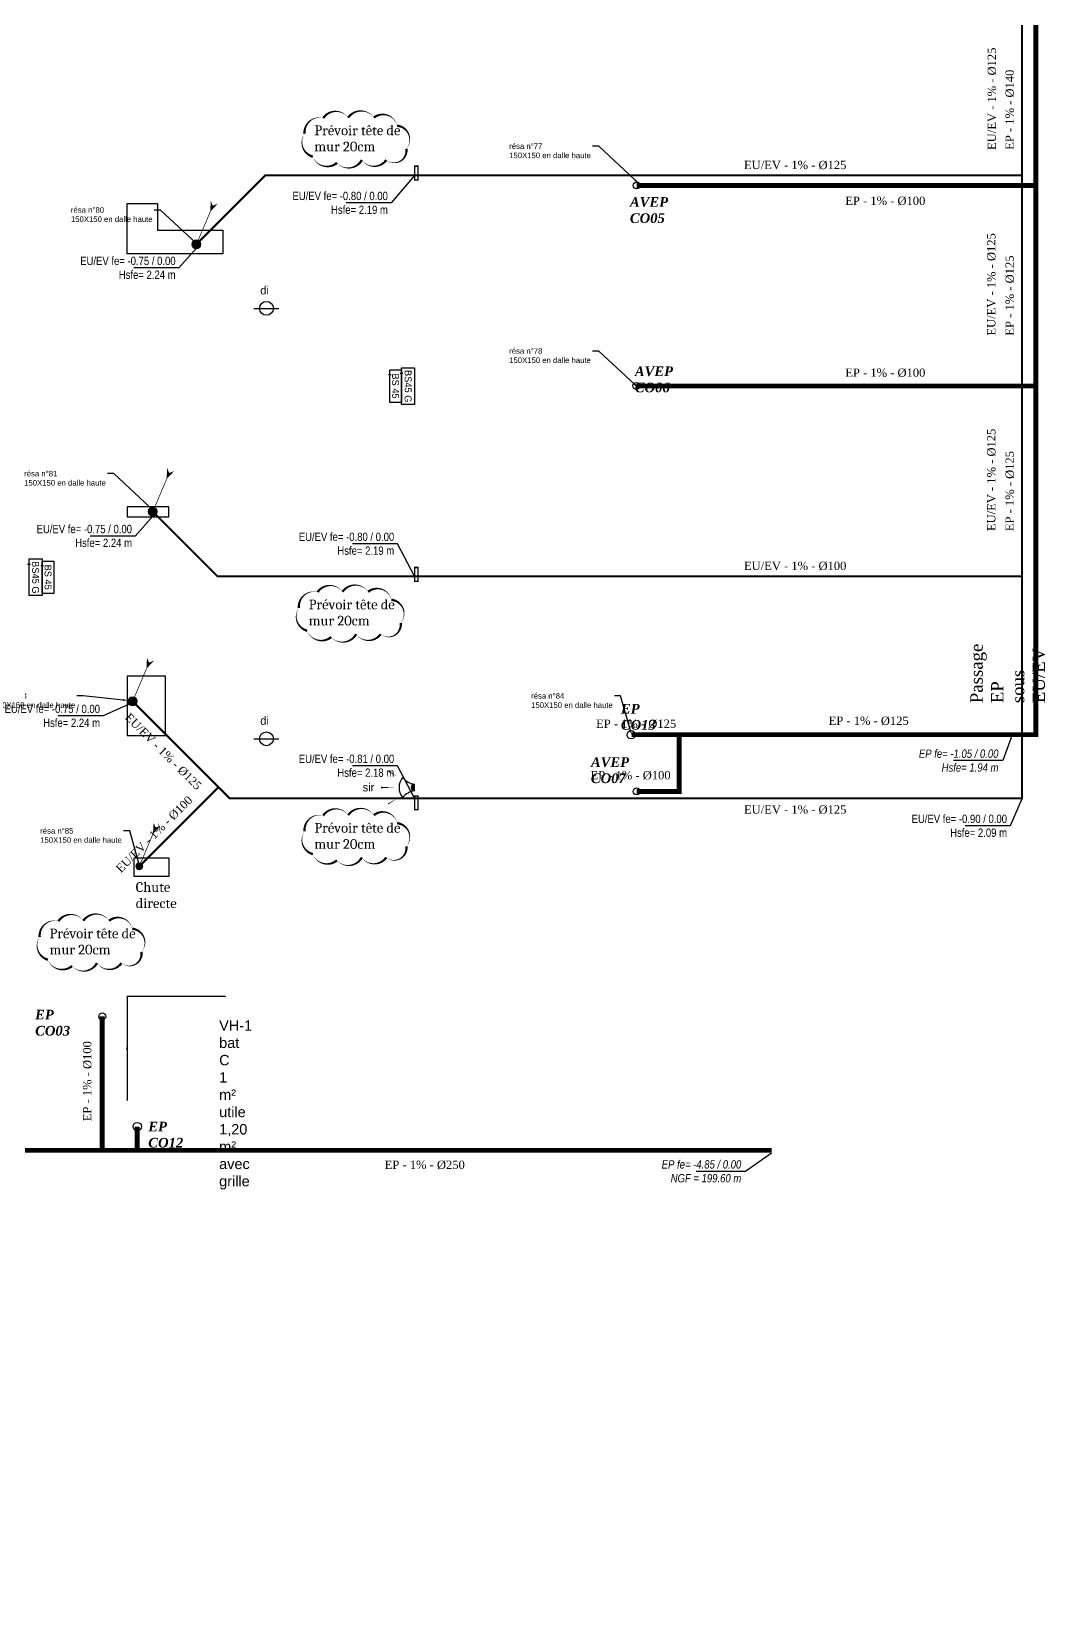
# Model space of a CAD drawing. Extents: x -2795338 to 3769695, y -3516596 to 3048438.
# Drawn here: x 468046 to 482858, y -374948 to -352053 of the extents above; entities that cross this region are included whole.
import ezdxf
from ezdxf import colors
from ezdxf.entities.mleader import LeaderData, LeaderLine
from ezdxf.math import Vec2, Vec3

# ---------------------------------------------------------------- set-up
doc = ezdxf.new("R2010")
doc.units = 0
doc.linetypes.add('prlm_ep', pattern=[2.5, 1.25, -0.25, 0.25, -0.25, 0.25, -0.25])
doc.linetypes.add('prlm_eu', pattern=[2, 1.25, -0.25, 0.25, -0.25])
doc.layers.add('_GAZELEC-RESERVATION', color=1, linetype='Continuous', lineweight=18)
for name, color, linetype in [('GAZ-EU FLECHE', 42, 'Continuous'), ('prlm-EAU-EP', 141, 'Continuous'), ('prlm-EAU-EPEXT', 145, 'Continuous'), ('prlm-EAU-EUEV', 25, 'Continuous'), ('prlm-ELEC-SSI', 230, 'Continuous'), ('prlm-GT', 242, 'Continuous'), ('prlm-MOD', 64, 'Continuous'), ('prlm-VMC', 93, 'Continuous')]:
    doc.layers.add(name, color=color, linetype=linetype)
doc.layers.add('prlm-ZEROPLOT', color=254, linetype='Continuous', plot=False)
doc.styles.add('Helvetica', font='arial.ttf')
doc.styles.add('prlm-eau-ep', font='timesbi.ttf', dxfattribs={"height": 18})
doc.styles.add('prlm-eau-euev', font='pala.ttf', dxfattribs={"height": 18})
doc.styles.add('prlm-elec-cfo', font='comic.ttf', dxfattribs={"height": 12})
doc.styles.add('prlm-elec-ssi', font='comic.ttf', dxfattribs={"height": 12})
doc.styles.add('prlm-mod', font='cambriaz.ttf', dxfattribs={"height": 18})
doc.styles.get("Standard").update_dxf_attribs({"font": 'arial.ttf'})
doc.dimstyles.new('IS', dxfattribs={"dimtxt": 10.08724, "dimasz": 5.007446, "dimexe": 2, "dimexo": 10, "dimgap": 3, "dimtad": 1, "dimdec": 1, "dimtxsty": 'Helvetica', "dimblk": 'DOT', "dimblk1": 'DOT', "dimblk2": 'DOT', "dimcen": 0, "dimdle": 10, "dimazin": 0, "dimtfac": 0.8, "dimtdec": 1, "dimtix": 1, "dimtmove": 0, "dimatfit": 0, "dimldrblk": 'VW_FILLEDARROW-1', "dimfxl": 10, "dimfxlon": 1, "dimfrac": 2, "dimtolj": 1, "dimarcsym": 0})
doc.dimstyles.new('ISO-25', dxfattribs={"dimtxt": 2.5, "dimasz": 2.5, "dimexe": 1.25, "dimexo": 0.625, "dimtad": 1, "dimtxsty": 'Standard', "dimcen": 2.5, "dimadec": 0, "dimazin": 0, "dimtfac": 1, "dimtmove": 0, "dimatfit": 3, "dimfxl": 1, "dimarcsym": 0})

# ---------------------------------------------------------------- blocks, each defined once
blk = doc.blocks.new('xi.di')
at = {"layer": 'prlm-ELEC-SSI', "color": 0, "linetype": 'ByBlock', "lineweight": -2, "flags": 128}
blk.add_lwpolyline([(-18, 0), (18, 0)], dxfattribs=at)
at = {"layer": 'prlm-ELEC-SSI', "color": 0, "linetype": 'ByBlock', "lineweight": -2}
blk.add_circle((0, 0), 10, dxfattribs=at)
blk = doc.blocks.new('_DOT')
at = {"linetype": 'ByBlock', "lineweight": -2}
blk.add_line((-0.5, 0), (-1, 0), dxfattribs=at)
at = {"linetype": 'ByBlock'}
blk.add_lwpolyline([(-0.25, 0, 1), (0.25, 0, 1)], format="xyb", close=True, dxfattribs=at)
blk = doc.blocks.new('*D127')
at = {"layer": 'prlm-VMC', "color": 0, "lineweight": -2, "transparency": 16777216}
for p, q in [((469425, -366002), (469425, -366000)), ((470840, -366002), (469430, -366002)), ((470845, -366002), (470845, -366000))]:
    blk.add_line(p, q, dxfattribs=at)
at = {"layer": 'prlm-VMC', "color": 0, "lineweight": -2, "transparency": 16777216, "xscale": 5.007446289062499, "yscale": 5.007446289062499, "zscale": 5.007446289062499, "rotation": 180}
blk.add_blockref('_DOT', (469425, -366002), dxfattribs=at)
at = {"layer": 'prlm-VMC', "color": 0, "lineweight": -2, "transparency": 16777216, "xscale": 5.007446289062499, "yscale": 5.007446289062499, "zscale": 5.007446289062499}
blk.add_blockref('_DOT', (470845, -366002), dxfattribs=at)
at = {"layer": 'prlm-VMC', "color": 0, "transparency": 16777216, "insert": (470135, -365994), "char_height": 10.09, "attachment_point": 5, "style": 'Helvetica'}
blk.add_mtext('\\A1;1420.77', dxfattribs=at)
blk = doc.blocks.new('VW_FILLEDARROW-1')
at = {"linetype": 'Continuous', "flags": 128}
blk.add_lwpolyline([(-2, 0.5), (0, 0), (-2, -0.5)], close=True, dxfattribs=at)
blk = doc.blocks.new('*D128')
at = {"layer": 'prlm-VMC', "color": 0, "lineweight": -2, "transparency": 16777216}
for p, q in [((469435, -366002), (469423, -366002)), ((469425, -366007), (469425, -367493)), ((469435, -367498), (469423, -367498))]:
    blk.add_line(p, q, dxfattribs=at)
at = {"layer": 'prlm-VMC', "color": 0, "lineweight": -2, "transparency": 16777216, "xscale": 5.007446289062499, "yscale": 5.007446289062499, "zscale": 5.007446289062499}
for p, rotation in [((469425, -366002), 90), ((469425, -367498), 270)]:
    blk.add_blockref('_DOT', p, dxfattribs=dict(at, rotation=rotation))
at = {"layer": 'prlm-VMC', "color": 0, "transparency": 16777216, "insert": (469416, -366750), "char_height": 10.09, "attachment_point": 5, "rotation": 90, "style": 'Helvetica'}
blk.add_mtext('\\A1;1496.06', dxfattribs=at)
blk = doc.blocks.new('xi.eu')
at = {"layer": 'prlm-EAU-EUEV', "linetype": 'ByBlock', "lineweight": -2}
h = blk.add_hatch(color=0, dxfattribs=at)
edge = h.paths.add_edge_path()
edge.add_arc((0, 0), 5, 0, 360)
at = {"layer": 'prlm-EAU-EUEV', "color": 0, "linetype": 'ByBlock', "lineweight": 5}
blk.add_circle((0, 0), 5, dxfattribs=at)
blk = doc.blocks.new('xi.chu')
at = {"layer": 'prlm-EAU-EUEV', "linetype": 'ByBlock', "lineweight": 5}
blk.add_hatch(color=0, dxfattribs=at).paths.add_polyline_path([(6.5, 0, 1), (-6.5, 0, 1)])
at = {"layer": 'prlm-EAU-EUEV', "color": 0, "linetype": 'ByBlock', "lineweight": 5}
blk.add_circle((0, 0), 6.5, dxfattribs=at)
blk = doc.blocks.new('xi.epext')
at = {"layer": 'prlm-EAU-EPEXT', "color": 0, "linetype": 'ByBlock', "lineweight": -2}
blk.add_circle((0, 0), 5, dxfattribs=at)
blk = doc.blocks.new('xi.ep')
at = {"layer": 'prlm-EAU-EP', "color": 0, "linetype": 'ByBlock', "lineweight": -2}
blk.add_circle((0, 0), 5, dxfattribs=at)
blk = doc.blocks.new('xi.sir')
at = {"layer": 'prlm-ELEC-SSI'}
blk.add_hatch(color=0, dxfattribs=at).paths.add_polyline_path([(-4.8, 0), (4.8, 0, 1)])
at = {"layer": 'prlm-ELEC-SSI', "color": 0, "flags": 128}
for points in [[(0, 30, 0, 2.25, 0), (0, 48.8, 0, 0, 0)], [(-15.9, 25.5, 0, 1.5, 0), (-23.8, 38.2, 0, 0, 0)], [(15.9, 25.5, 0, 1.5, 0), (23.8, 38.2, 0, 0, 0)]]:
    blk.add_lwpolyline(points, format="xyseb", dxfattribs=at)
blk.add_lwpolyline([(-4.8, 0), (4.8, 0)], dxfattribs=at)
at = {"layer": 'prlm-ELEC-SSI', "color": 0}
for centre, radius, start, end in [((0, 0), 22.5, 50.6187, 129.3813), ((-33, -4.1), 28.5, 8.2221, 48.8754), ((0, 0), 4.81, 0, 180), ((33, -4.1), 28.5, 131.1246, 171.7779)]:
    blk.add_arc(centre, radius, start, end, dxfattribs=at)
blk = doc.blocks.new('xi.bs45g')
at = {"layer": 'prlm-ELEC-SSI', "color": 0, "linetype": 'ByBlock', "lineweight": -2}
blk.add_lwpolyline([(-26.5, 19), (26.5, 19), (26.5, 0), (-26.5, 0)], close=True, dxfattribs=at)
at = {"layer": 'prlm-ZEROPLOT', "color": 254, "linetype": 'ByBlock', "lineweight": -2}
blk.add_lwpolyline([(-19, -2), (-19, 2)], dxfattribs=at)
at = {"layer": 'prlm-ELEC-SSI', "color": 0, "linetype": 'ByBlock', "lineweight": -2, "insert": (0.1, 9.5), "char_height": 10, "width": 49.661, "attachment_point": 5, "style": 'prlm-elec-cfo', "bg_fill": 3, "box_fill_scale": 1, "bg_fill_color": 256, "bg_fill_transparency": 0}
blk.add_mtext('BS45 G', dxfattribs=at)
blk = doc.blocks.new('xi.bs45')
at = {"layer": 'prlm-ELEC-SSI', "color": 0, "linetype": 'ByBlock', "lineweight": -2}
blk.add_lwpolyline([(-23.5, 17), (23.5, 17), (23.5, 0), (-23.5, 0)], close=True, dxfattribs=at)
at = {"layer": 'prlm-ZEROPLOT', "color": 254, "linetype": 'ByBlock', "lineweight": -2}
blk.add_lwpolyline([(-17, -2), (-17, 2)], dxfattribs=at)
at = {"layer": 'prlm-ELEC-SSI', "color": 0, "linetype": 'ByBlock', "lineweight": -2, "insert": (-0.2, 8.4), "char_height": 10, "width": 43.769, "attachment_point": 5, "style": 'prlm-elec-cfo', "bg_fill": 3, "box_fill_scale": 1, "bg_fill_color": 256, "bg_fill_transparency": 0}
blk.add_mtext('BS 45', dxfattribs=at)
blk = doc.blocks.new('FLECHE2')
h = blk.add_hatch(color=256)
h.dxf.hatch_style = 1
h.paths.add_polyline_path([(496272, -370023), (496278, -369899), (496301, -369955), (496357, -369932)])
at = {"const_width": 10}
for points in [[(496067, -370507), (496301, -369955), (496357, -369932), (496272, -370023), (496301, -369955), (496278, -369899), (496272, -370023), (496357, -369932), (496301, -369955), (496278, -369899), (496272, -370023)], [(496272, -370023), (496278, -369899), (496301, -369955), (496357, -369932), (496272, -370023)]]:
    blk.add_lwpolyline(points, dxfattribs=at)

msp = doc.modelspace()

# ---------------------------------------------------------------- linework, layer by layer
msp.add_circle((487178.691, -234079.124), 3282516.798)
at = {"layer": 'prlm-EAU-EP', "linetype": 'prlm_ep', "ltscale": 20, "const_width": 70, "flags": 128}
for points in [[(476721.457, -362216.965), (482561.709, -362216.965), (482561.709, -349362.974)], [(476791.621, -354276.223), (476791.621, -354276.223), (482561.709, -354276.223)], [(476788.769, -357174.536), (476788.769, -357174.536), (482561.709, -357174.536)], [(476791.381, -363036.759), (477407.064, -363036.759), (477407.064, -362216.965)]]:
    msp.add_lwpolyline(points, dxfattribs=at)
at = {"layer": 'prlm-EAU-EPEXT', "linetype": 'prlm_ep', "ltscale": 20, "const_width": 70, "flags": 128}
for points in [[(461105.538, -366001.668), (461105.538, -368225.513), (478740.644, -368225.513)], [(469065.456, -366289.561), (469065.456, -368225.513)], [(469571.283, -367880.944), (469571.283, -368225.513)]]:
    msp.add_lwpolyline(points, dxfattribs=at)
at = {"layer": 'prlm-EAU-EUEV', "linetype": 'prlm_eu', "ltscale": 50, "const_width": 30, "flags": 128}
for points in [[(470426.969, -355127.515), (471424.796, -354129.688), (482362.869, -354129.688)], [(469796.36, -358991.688), (470729.688, -359925.016), (482362.869, -359925.016)], [(469600.439, -364119.093), (470745.684, -362973.847)]]:
    msp.add_lwpolyline(points, dxfattribs=at)
at = {"layer": 'prlm-GT', "ltscale": 50}
for points in [[(469426.987, -354534.666), (469864.764, -354534.698), (469864.764, -354924.666), (470809.732, -354924.666), (470809.732, -355266.666), (469426.987, -355266.666)], [(470027.588, -358922.78), (469426.987, -358922.78), (469426.987, -359068.202), (470027.588, -359068.202)]]:
    msp.add_lwpolyline(points, close=True, dxfattribs=at)
at = {"layer": 'prlm-GT'}
for points in [[(469981.883, -361369.288), (469426.883, -361369.288), (469426.883, -362229.233), (469981.883, -362229.233)], [(469526.957, -363995.396), (470026.035, -363995.396), (470026.035, -364265.396), (469526.957, -364265.396)]]:
    msp.add_lwpolyline(points, close=True, dxfattribs=at)
at = {"layer": 'prlm-MOD'}
for points in [[(472992.268, -353295.652, 0, 35, 0.52056705), (472620.291, -353295.652, 0, 35, 0.52056705), (472620.291, -353295.652, 0, 35, 0.52056705), (472260.314, -353301.649, 0, 35, 0.52056705), (472260.314, -353301.649, 0, 35, 0.52056705), (471990.331, -353529.539, 0, 35, 0.52056705), (471990.331, -353529.539, 0, 35, 0.52056705), (472110.324, -353859.381, 0, 35, 0.52056705), (472110.324, -353859.381, 0, 35, 0.52056705), (472458.302, -353949.338, 0, 35, 0.52056705), (472458.302, -353949.338, 0, 35, 0.52056705), (472818.279, -353907.358, 0, 35, 0.52056705), (472818.279, -353907.358, 0, 35, 0.52056705), (473172.257, -353907.358, 0, 35, 0.52056705), (473172.257, -353907.358, 0, 35, 0.686378722), (473462.206, -353746.002, 0, 35, 0.52056705), (473462.206, -353746.002, 0, 35, 0.607936361), (473328.115, -353411.558, 0, 35, 0.52056705), (473328.115, -353411.558, 0, 35, 0.552345867)], [(472910.161, -360150.092, 0, 35, 0.52056705), (472538.184, -360150.092, 0, 35, 0.52056705), (472538.184, -360150.092, 0, 35, 0.52056705), (472178.207, -360156.089, 0, 35, 0.52056705), (472178.207, -360156.089, 0, 35, 0.52056705), (471908.224, -360383.979, 0, 35, 0.52056705), (471908.224, -360383.979, 0, 35, 0.52056705), (472028.217, -360713.821, 0, 35, 0.52056705), (472028.217, -360713.821, 0, 35, 0.52056705), (472376.195, -360803.778, 0, 35, 0.52056705), (472376.195, -360803.778, 0, 35, 0.52056705), (472736.172, -360761.798, 0, 35, 0.52056705), (472736.172, -360761.798, 0, 35, 0.52056705), (473090.149, -360761.798, 0, 35, 0.52056705), (473090.149, -360761.798, 0, 35, 0.686378722), (473380.099, -360600.442, 0, 35, 0.52056705), (473380.099, -360600.442, 0, 35, 0.607936361), (473246.008, -360265.998, 0, 35, 0.52056705), (473246.008, -360265.998, 0, 35, 0.552345867)], [(472992.267, -363379.157, 0, 35, 0.52056705), (472620.29, -363379.157, 0, 35, 0.52056705), (472620.29, -363379.157, 0, 35, 0.52056705), (472260.313, -363385.154, 0, 35, 0.52056705), (472260.313, -363385.154, 0, 35, 0.52056705), (471990.33, -363613.044, 0, 35, 0.52056705), (471990.33, -363613.044, 0, 35, 0.52056705), (472110.323, -363942.886, 0, 35, 0.52056705), (472110.323, -363942.886, 0, 35, 0.52056705), (472458.301, -364032.843, 0, 35, 0.52056705), (472458.301, -364032.843, 0, 35, 0.52056705), (472818.278, -363990.863, 0, 35, 0.52056705), (472818.278, -363990.863, 0, 35, 0.52056705), (473172.256, -363990.863, 0, 35, 0.52056705), (473172.256, -363990.863, 0, 35, 0.686378722), (473462.205, -363829.507, 0, 35, 0.52056705), (473462.205, -363829.507, 0, 35, 0.607936361), (473328.114, -363495.063, 0, 35, 0.52056705), (473328.114, -363495.063, 0, 35, 0.552345867)], [(469163.55, -364906.054, 0, 35, 0.52056705), (468791.574, -364906.054, 0, 35, 0.52056705), (468791.574, -364906.054, 0, 35, 0.52056705), (468431.597, -364912.052, 0, 35, 0.52056705), (468431.597, -364912.052, 0, 35, 0.52056705), (468161.614, -365139.942, 0, 35, 0.52056705), (468161.614, -365139.942, 0, 35, 0.52056705), (468281.607, -365469.784, 0, 35, 0.52056705), (468281.607, -365469.784, 0, 35, 0.52056705), (468629.584, -365559.741, 0, 35, 0.52056705), (468629.584, -365559.741, 0, 35, 0.52056705), (468989.561, -365517.761, 0, 35, 0.52056705), (468989.561, -365517.761, 0, 35, 0.52056705), (469343.539, -365517.761, 0, 35, 0.52056705), (469343.539, -365517.761, 0, 35, 0.686378722), (469633.489, -365356.405, 0, 35, 0.52056705), (469633.489, -365356.405, 0, 35, 0.607936361), (469499.398, -365021.961, 0, 35, 0.52056705), (469499.398, -365021.961, 0, 35, 0.552345867)]]:
    msp.add_lwpolyline(points, format="xyseb", close=True, dxfattribs=at)
at = {"layer": 'prlm-MOD', "const_width": 20}
for points in [[(473581.466, -354197.383), (473581.466, -353997.383), (473631.466, -353997.383), (473631.466, -354197.383)], [(473581.465, -359999.171), (473581.465, -359799.171), (473631.465, -359799.171), (473631.465, -359999.171)], [(473581.464, -363300.597), (473581.464, -363100.597), (473631.464, -363100.597), (473631.464, -363300.597)]]:
    msp.add_lwpolyline(points, close=True, dxfattribs=at)

# ---------------------------------------------------------------- block references
at = {"layer": 'GAZ-EU FLECHE'}
for p in [(-25639.7, 15379.332), (-26270.308, 11515.159), (-26561.607, 8773.623), (-26466.345, 6387.483)]:
    msp.add_blockref('FLECHE2', p, dxfattribs=at)
at = {"layer": 'prlm-EAU-EP', "xscale": 10, "yscale": 10, "zscale": 10}
for p in [(476791.621, -354276.223), (476787.582, -357174.536), (476791.381, -363036.759)]:
    msp.add_blockref('xi.ep', p, dxfattribs=at)
at = {"layer": 'prlm-EAU-EPEXT'}
for p, xscale, yscale, zscale in [((476791.621, -354276.223), 10, 10, 10), ((476787.582, -357174.536), 10, 10, 10), ((476711.897, -362216.965), 11.99999999999999, 11.99999999999999, 11.99999999999999), ((476791.381, -363036.759), 10, 10, 10), ((469065.202, -366289.203), 10, 10, 10), ((469571.283, -367880.944), 11.99999999999999, 11.99999999999999, 11.99999999999999)]:
    msp.add_blockref('xi.epext', p, dxfattribs=dict(at, xscale=xscale, yscale=yscale, zscale=zscale))
at = {"layer": 'prlm-EAU-EUEV', "xscale": -10, "yscale": 10, "zscale": 10}
for p, rotation in [((470426.969, -355127.515), 180), ((469796.36, -358991.688), 180), ((469505.061, -361733.224), 90.0000000000004)]:
    msp.add_blockref('xi.chu', p, dxfattribs=dict(at, rotation=rotation))
at = {"layer": 'prlm-EAU-EUEV', "xscale": 10, "yscale": 10, "zscale": 10}
msp.add_blockref('xi.eu', (469600.439, -364119.093), dxfattribs=at)

# ---------------------------------------------------------------- texts
at = {"layer": 'prlm-EAU-EP', "char_height": 120, "width": 1466.99872, "attachment_point": 1, "rotation": 90, "style": 'prlm-eau-euev'}
for s, insert in [('EP - 1% - %%C140', (482123.514, -353759.932)), ('EP - 1% - %%C125', (482123.514, -356446.902)), ('EP - 1% - %%C125', (482123.514, -359273.339))]:
    msp.add_mtext(s, dxfattribs=dict(at, insert=insert))
at = {"layer": 'prlm-EAU-EP', "char_height": 120}
for s, insert, width, attachment_point, style in [('EP - 1% - %%C100', (479807.05, -354437.973), 1466.99872, 1, 'prlm-eau-euev'), ('EP - 1% - %%C100', (479807.05, -356922.632), 1466.99872, 1, 'prlm-eau-euev'), ('EP - 1% - %%C125', (479566.94, -361954.463), 1466.99872, 1, 'prlm-eau-euev'), ('EP - 1% - %%C125', (476204.828, -361997.498), 1466.99872, 1, 'prlm-eau-euev'), ('\\pt1.8e+006;{\\fArial Narrow|b0|i1|c0|p34;EP fe= -1.05 / 0.00 Hsfe= 1.94 m}', (482021.56, -362591.421), 1363.17489, 6, 'prlm-eau-ep'), ('EP - 1% - %%C100', (476124.318, -362742.27), 1466.99872, 1, 'prlm-eau-euev')]:
    msp.add_mtext(s, dxfattribs=dict(at, insert=insert, width=width, attachment_point=attachment_point, style=style))
at = {"layer": 'prlm-EAU-EPEXT', "char_height": 140, "attachment_point": 1, "style": 'prlm-eau-ep'}
for s, width, insert in [('AVEP CO05', 153.02069, (476693.322, -354444.817)), ('AVEP CO06', 153.02069, (476764.497, -356892.718)), ('EP CO13', 91.58378, (476563.748, -361770.902)), ('AVEP CO07', 153.02069, (476129.836, -362542.901)), ('EP CO03', 91.58378, (468095.338, -366192.433)), ('EP CO12', 91.58378, (469731.065, -367811.768))]:
    msp.add_mtext_dynamic_manual_height_columns(s, width=width, gutter_width=75, heights=[0], dxfattribs=dict(at, insert=insert))
at = {"layer": 'prlm-EAU-EPEXT', "insert": (468787.99, -367804.693), "char_height": 120, "width": 1466.99872, "attachment_point": 1, "rotation": 90, "style": 'prlm-eau-euev'}
msp.add_mtext('EP - 1% - %%C100', dxfattribs=at)
at = {"layer": 'prlm-EAU-EPEXT', "char_height": 120}
for s, insert, width, attachment_point, style in [('EP - 1% - %%C250', (473149.2, -368374.013), 1466.99872, 1, 'prlm-eau-euev'), ('\\pt1.8e+006;{\\fArial Narrow|b0|i1|c0|p34;EP fe= -4.85 / 0.00 NGF = 199.60 m}', (478303.527, -368529.283), 1363.17489, 6, 'prlm-eau-ep')]:
    msp.add_mtext(s, dxfattribs=dict(at, insert=insert, width=width, attachment_point=attachment_point, style=style))
at = {"layer": 'prlm-EAU-EUEV', "char_height": 120, "width": 1740.12801, "attachment_point": 1, "style": 'prlm-eau-euev'}
for s, insert, rotation in [('EU/EV - 1% - %%C125', (481865.468, -353762.31), 90), ('EU/EV - 1% - %%C125', (481858.04, -356446.042), 90), ('EU/EV - 1% - %%C125', (481858.04, -359272.479), 90), ('EU/EV - 1% - %%C125', (469467.768, -361892.517), 315), ('EU/EV - 1% - %%C100', (469249.672, -364135.334), 45)]:
    msp.add_mtext(s, dxfattribs=dict(at, insert=insert, rotation=rotation))
at = {"layer": 'prlm-EAU-EUEV'}
for s, insert, char_height, width, attachment_point, style in [('EU/EV - 1% - %%C125', (478343.177, -353919.747), 120, 1740.12801, 1, 'prlm-eau-euev'), ('\\pt1.8e+006;{\\fArial Narrow|b0|i0|c0|p34;EU/EV fe= -0.80 / 0.00 Hsfe= 2.19 m}', (473194.674, -354528.158), 120, 1604.00942, 6, 'prlm-eau-euev'), ('\\pt1.8e+006;{\\fArial Narrow|b0|i0|c0|p34;EU/EV fe= -0.75 / 0.00 Hsfe= 2.24 m}', (470126.358, -355467.302), 120, 1604.00942, 6, 'prlm-eau-euev'), ('\\pt1.8e+006;{\\fArial Narrow|b0|i0|c0|p34;EU/EV fe= -0.75 / 0.00 Hsfe= 2.24 m}', (469496.056, -359343.832), 120, 1604.00942, 6, 'prlm-eau-euev'), ('\\pt1.8e+006;{\\fArial Narrow|b0|i0|c0|p34;EU/EV fe= -0.80 / 0.00 Hsfe= 2.19 m}', (473286.15, -359456.3), 120, 1604.00942, 6, 'prlm-eau-euev'), ('EU/EV - 1% - %%C100', (478343.177, -359715.075), 120, 1740.12801, 1, 'prlm-eau-euev'), ('\\pt1.8e+006;{\\fArial Narrow|b0|i0|c0|p34;EU/EV fe= -0.75 / 0.00 Hsfe= 2.24 m}', (469033.54, -361944.575), 120, 1604.00942, 6, 'prlm-eau-euev'), ('\\pt1.8e+006;{\\fArial Narrow|b0|i0|c0|p34;EU/EV fe= -0.81 / 0.00 Hsfe= 2.18 m}', (473286.15, -362666.343), 120, 1604.00942, 6, 'prlm-eau-euev'), ('EU/EV - 1% - %%C125', (478343.177, -363237.808), 120, 1740.12801, 1, 'prlm-eau-euev'), ('\\pt1.8e+006;{\\fArial Narrow|b0|i0|c0|p34;EU/EV fe= -0.90 / 0.00 Hsfe= 2.09 m}', (482145.038, -363533.863), 120, 1604.00942, 6, 'prlm-eau-euev'), ('Chute directe', (469549.334, -364349.304), 140, 245.32726, 1, 'prlm-mod')]:
    msp.add_mtext(s, dxfattribs=dict(at, insert=insert, char_height=char_height, width=width, attachment_point=attachment_point, style=style))
at = {"layer": 'prlm-EAU-EUEV', "ltscale": 25, "insert": (481613.839, -361760.615), "char_height": 180, "attachment_point": 1, "rotation": 90, "style": 'prlm-eau-euev'}
msp.add_mtext_dynamic_manual_height_columns('Passage EP sous EU/EV', width=151.63478, gutter_width=75, heights=[0], dxfattribs=at)
at = {"layer": 'prlm-MOD', "char_height": 140, "width": 1267.18364, "attachment_point": 1, "style": 'prlm-mod'}
for insert in [(472132.251, -353409.026), (472050.144, -360263.466), (472132.25, -363492.531), (468303.533, -365019.429)]:
    msp.add_mtext('Prévoir tête de mur 20cm', dxfattribs=dict(at, insert=insert))
at = {"layer": 'prlm-VMC', "insert": (470755.676, -366345.499), "char_height": 150, "attachment_point": 1}
msp.add_mtext_dynamic_manual_height_columns('VH-1 bat C\\P1 m² utile\\P1,20 m² avec grille', width=181.37032, gutter_width=75, heights=[0], dxfattribs=at)

# ---------------------------------------------------------------- dimensions: what is measured, and where the dimension line sits
at = {"layer": 'prlm-VMC'}
dim = msp.add_linear_dim(base=(469424.587, -367497.73), p1=(469446.882, -366001.669), p2=(469446.882, -367497.73), angle=90, dimstyle='IS', override={"dimdec": 2, "dimzin": 0, "dimdsep": 46, "dimpost": '<>'}, dxfattribs=at)
dim.commit()
dim.dimension.update_dxf_attribs({"geometry": '*D128', "text_midpoint": (469416.436, -366749.7)})
dim = msp.add_linear_dim(base=(469424.587, -366001.669), p1=(470845.353, -366001.67), p2=(469424.587, -366001.67), dimstyle='IS', override={"dimdec": 2, "dimzin": 0, "dimdsep": 46, "dimpost": '<>'}, dxfattribs=at)
dim.commit()
dim.dimension.update_dxf_attribs({"geometry": '*D127', "text_midpoint": (470134.97, -365993.519)})

# ---------------------------------------------------------------- leaders
at = {"layer": '_GAZELEC-RESERVATION', "color": 6}
ml = msp.add_multileader_mtext('Standard', dxfattribs=at)
ml.set_content('résa n°49 \\P%%C160 A.inf: +203.81', color=6)
ml.set_leader_properties()
ml.build(insert=Vec2(0, 0))
ml.multileader.update_dxf_attribs({"has_text_frame": 1, "arrow_head_size": 80, "scale": 20})
ctx = ml.context
ctx.base_point, ctx.scale, ctx.char_height, ctx.arrow_head_size, ctx.landing_gap_size, ctx.plane_origin = Vec3(459487.911, -352919.236), 20, 80, 80, 40, Vec3(452682.738, -352008.476)
notes = []
notes.append((ctx, [(0, (1, 1, 0), (460629.979, -352919.236), (-1, 0), 89.845, [(0, [(460782.693, -352514.946)], 0, [])])]))
ctx.mtext.insert, ctx.mtext.width, ctx.mtext.flow_direction = Vec3(459527.911, -352877.626), 1568.85041, 5
ml = msp.add_multileader_mtext('Standard', dxfattribs=at)
ml.set_content('résa n°77\\P150X150 en dalle haute', color=6)
ml.set_leader_properties()
ml.build(insert=Vec2(0, 0))
ml.multileader.update_dxf_attribs({"has_text_frame": 1, "arrow_head_size": 80, "scale": 20})
ctx = ml.context
ctx.base_point, ctx.scale, ctx.char_height, ctx.arrow_head_size, ctx.landing_gap_size, ctx.plane_origin = Vec3(474908.563, -353708.481), 20, 80, 80, 40, Vec3(468295.096, -352797.721)
notes.append((ctx, [(0, (1, 1, 0), (476242.337, -353708.481), (-1, 0), 89.845, [(0, [(476824.131, -354247.621)], 0, [])])]))
ctx.mtext.insert, ctx.mtext.width, ctx.mtext.flow_direction = Vec3(474948.563, -353667.799), 1568.85041, 5
ml = msp.add_multileader_mtext('Standard', dxfattribs=at)
ml.set_content('résa n°79\\P150X150 en dalle haute', color=6)
ml.set_leader_properties()
ml.build(insert=Vec2(0, 0))
ml.multileader.update_dxf_attribs({"has_text_frame": 1, "arrow_head_size": 80, "scale": 20})
ctx = ml.context
ctx.base_point, ctx.scale, ctx.char_height, ctx.arrow_head_size, ctx.landing_gap_size, ctx.plane_origin = Vec3(464878.618, -354630.795), 20, 80, 80, 40, Vec3(458265.15, -353720.035)
notes.append((ctx, [(0, (1, 1, 0), (466212.392, -354630.795), (-1, 0), 89.845, [(0, [(466794.185, -355169.936)], 0, [])])]))
ctx.mtext.insert, ctx.mtext.width, ctx.mtext.flow_direction = Vec3(464918.618, -354590.113), 1568.85041, 5
ml = msp.add_multileader_mtext('Standard', dxfattribs=at)
ml.set_content('résa n°80\\P150X150 en dalle haute', color=6)
ml.set_leader_properties()
ml.build(insert=Vec2(0, 0))
ml.multileader.update_dxf_attribs({"has_text_frame": 1, "arrow_head_size": 80, "scale": 20})
ctx = ml.context
ctx.base_point, ctx.scale, ctx.char_height, ctx.arrow_head_size, ctx.landing_gap_size, ctx.plane_origin = Vec3(468572.853, -354630.795), 20, 80, 80, 40, Vec3(461959.385, -353720.035)
notes.append((ctx, [(0, (1, 1, 0), (469906.627, -354630.795), (-1, 0), 89.845, [(0, [(470488.42, -355169.936)], 0, [])])]))
ctx.mtext.insert, ctx.mtext.width, ctx.mtext.flow_direction = Vec3(468612.853, -354590.113), 1568.85041, 5
ml = msp.add_multileader_mtext('Standard', dxfattribs=at)
ml.set_content('résa n°78\\P150X150 en dalle haute', color=6)
ml.set_leader_properties()
ml.build(insert=Vec2(0, 0))
ml.multileader.update_dxf_attribs({"has_text_frame": 1, "arrow_head_size": 80, "scale": 20})
ctx = ml.context
ctx.base_point, ctx.scale, ctx.char_height, ctx.arrow_head_size, ctx.landing_gap_size, ctx.plane_origin = Vec3(474908.563, -356669.661), 20, 80, 80, 40, Vec3(468295.096, -355758.9)
notes.append((ctx, [(0, (1, 1, 0), (476242.337, -356669.661), (-1, 0), 89.845, [(0, [(476824.131, -357208.801)], 0, [])])]))
ctx.mtext.insert, ctx.mtext.width, ctx.mtext.flow_direction = Vec3(474948.563, -356628.978), 1568.85041, 5
ml = msp.add_multileader_mtext('Standard', dxfattribs=at)
ml.set_content('résa n°81\\P150X150 en dalle haute', color=6)
ml.set_leader_properties()
ml.build(insert=Vec2(0, 0))
ml.multileader.update_dxf_attribs({"has_text_frame": 1, "arrow_head_size": 80, "scale": 20})
ctx = ml.context
ctx.base_point, ctx.scale, ctx.char_height, ctx.arrow_head_size, ctx.landing_gap_size, ctx.plane_origin = Vec3(467897.194, -358442.356), 20, 80, 80, 40, Vec3(461283.727, -357531.596)
notes.append((ctx, [(0, (1, 1, 0), (469230.968, -358442.356), (-1, 0), 89.845, [(0, [(469812.762, -358981.496)], 0, [])])]))
ctx.mtext.insert, ctx.mtext.width, ctx.mtext.flow_direction = Vec3(467937.194, -358401.674), 1568.85041, 5
ml = msp.add_multileader_mtext('Standard', dxfattribs=at)
ml.set_content('résa n°84\\P150X150 en dalle haute', color=6)
ml.set_leader_properties()
ml.build(insert=Vec2(0, 0))
ml.multileader.update_dxf_attribs({"has_text_frame": 1, "arrow_head_size": 80, "scale": 20})
ctx = ml.context
ctx.base_point, ctx.scale, ctx.char_height, ctx.arrow_head_size, ctx.landing_gap_size, ctx.plane_origin = Vec3(475225.449, -361655.87), 20, 80, 80, 40, Vec3(468611.981, -360745.11)
notes.append((ctx, [(0, (1, 1, 0), (476559.223, -361655.87), (-1, 0), 89.845, [(0, [(476719.016, -362220.357)], 0, [])])]))
ctx.mtext.insert, ctx.mtext.width, ctx.mtext.flow_direction = Vec3(475265.449, -361615.187), 1568.85041, 5
ml = msp.add_multileader_mtext('Standard', dxfattribs=at)
ml.set_content('résa n°85\\P150X150 en dalle haute', color=6)
ml.set_leader_properties()
ml.build(insert=Vec2(0, 0))
ml.multileader.update_dxf_attribs({"has_text_frame": 1, "arrow_head_size": 80, "scale": 20})
ctx = ml.context
ctx.base_point, ctx.scale, ctx.char_height, ctx.arrow_head_size, ctx.landing_gap_size, ctx.plane_origin = Vec3(468128.808, -363606.561), 20, 80, 80, 40, Vec3(461515.341, -362695.801)
notes.append((ctx, [(0, (1, 1, 0), (469462.582, -363606.561), (-1, 0), 89.845, [(0, [(469622.376, -364171.048)], 0, [])])]))
ctx.mtext.insert, ctx.mtext.width, ctx.mtext.flow_direction = Vec3(468168.808, -363565.879), 1568.85041, 5
ml = msp.add_multileader_mtext('Standard', dxfattribs=at)
ml.set_content('résa n°86\\P150X150 en dalle haute', color=6)
ml.set_leader_properties()
ml.build(insert=Vec2(0, 0))
ml.multileader.update_dxf_attribs({"has_text_frame": 1, "arrow_head_size": 80, "scale": 20})
ctx = ml.context
ctx.base_point, ctx.scale, ctx.char_height, ctx.arrow_head_size, ctx.landing_gap_size, ctx.plane_origin = Vec3(466198.974, -364720.389), 20, 80, 80, 40, Vec3(459585.507, -363809.629)
notes.append((ctx, [(0, (1, 1, 0), (467532.748, -364720.389), (-1, 0), 89.845, [(0, [(467692.542, -365284.876)], 0, [])])]))
ctx.mtext.insert, ctx.mtext.width, ctx.mtext.flow_direction = Vec3(466238.974, -364679.707), 1568.85041, 5
ml = msp.add_multileader_mtext('Standard', dxfattribs=at)
ml.set_content('résa n°46 (EP)\\P200x200 A.inf: +203.22', color=6)
ml.set_leader_properties()
ml.build(insert=Vec2(0, 0))
ml.multileader.update_dxf_attribs({"has_text_frame": 1, "arrow_head_size": 80, "scale": 20})
ctx = ml.context
ctx.base_point, ctx.scale, ctx.char_height, ctx.arrow_head_size, ctx.landing_gap_size, ctx.plane_origin = Vec3(461469.87, -365100.042), 20, 80, 80, 40, Vec3(454835.994, -364189.282)
notes.append((ctx, [(1, (1, 1, 0), (461380.025, -365100.042), (1, 0), 89.845, [(0, [(461012.317, -365744.83)], 0, [])])]))
ctx.mtext.insert, ctx.mtext.width, ctx.mtext.flow_direction = Vec3(461509.87, -365059.332), 1568.85041, 5
at = {"layer": 'prlm-EAU-EP'}
msp.add_leader([(482217.749, -362216.965), (482084.321, -362591.421), (481369.34, -362591.421)], dimstyle='ISO-25', override={"dimasz": 10, "dimtad": 0}, dxfattribs=at)
at = {"layer": 'prlm-EAU-EPEXT'}
msp.add_leader([(478740.644, -368267.975), (478366.288, -368529.283), (477651.307, -368529.283)], dimstyle='ISO-25', override={"dimasz": 10, "dimtad": 0}, dxfattribs=at)
at = {"layer": 'prlm-EAU-EUEV'}
for points in [[(473581.466, -354129.688), (473242.468, -354528.158), (472590.248, -354528.158)], [(470426.662, -355180.159), (470174.152, -355467.302), (469521.932, -355467.302)], [(469796.36, -359056.688), (469543.85, -359343.832), (468891.63, -359343.832)], [(473581.445, -359924.978), (473333.944, -359456.3), (472681.724, -359456.3)], [(469456.354, -361776.266), (469081.334, -361944.575), (468429.114, -361944.575)], [(473581.444, -363135.021), (473333.944, -362666.343), (472681.724, -362666.343)], [(482362.869, -363135.021), (482192.832, -363533.863), (481540.612, -363533.863)]]:
    msp.add_leader(points, dimstyle='ISO-25', override={"dimasz": 10, "dimgap": 0.625, "dimtad": 0}, dxfattribs=at)
for ctx, leaders in notes:
    for number, flags, end, landing, length, lines in leaders:
        leader = LeaderData()
        leader.index, (leader.has_last_leader_line, leader.has_dogleg_vector, leader.attachment_direction) = number, flags
        leader.last_leader_point, leader.dogleg_vector, leader.dogleg_length = Vec3(end), Vec3(landing), length
        for number, points, colour, breaks in lines:
            line = LeaderLine()
            line.index, line.vertices, line.color, line.breaks = number, Vec3.list(points), colors.encode_raw_color(colour), breaks
            leader.lines.append(line)
        ctx.leaders.append(leader)

# ---------------------------------------------------------------- next in the draw order: block references
at = {"layer": 'prlm-ELEC-SSI', "xscale": 10, "yscale": 10, "zscale": 10, "rotation": 269.9999999999998}
msp.add_blockref('xi.bs45g', (468006.987, -359941.049), dxfattribs=at)

# ---------------------------------------------------------------- next in the draw order: texts
at = {"layer": 'prlm-ELEC-SSI', "lineweight": 20, "char_height": 120, "attachment_point": 2, "line_spacing_factor": 0.8, "style": 'prlm-elec-ssi', "bg_fill": 3, "box_fill_scale": 0.95, "bg_fill_color": 256, "bg_fill_transparency": 0}
for insert in [(471412.522, -355730.696), (471412.522, -361952.978)]:
    msp.add_mtext('di', dxfattribs=dict(at, insert=insert))

# ---------------------------------------------------------------- next in the draw order: linework, layer by layer
at = {"layer": 'prlm-EAU-EUEV', "linetype": 'prlm_eu', "ltscale": 50, "const_width": 30, "flags": 128}
msp.add_lwpolyline([(469505.061, -361733.224), (470906.858, -363135.021), (482362.869, -363135.021), (482362.869, -347706.474), (482546.325, -347523.018), (482546.325, -342353.632)], dxfattribs=at)

# ---------------------------------------------------------------- next in the draw order: block references
at = {"layer": 'prlm-ELEC-SSI', "ltscale": 25, "xscale": 10, "yscale": 10, "zscale": 10}
for p in [(471439.176, -356052.713), (471439.176, -362274.995)]:
    msp.add_blockref('xi.di', p, dxfattribs=at)
at = {"layer": 'prlm-ELEC-SSI', "xscale": 10, "yscale": 10, "zscale": 10, "rotation": 269.9999999999999}
msp.add_blockref('xi.bs45', (468196.987, -359941.049), dxfattribs=at)

# ---------------------------------------------------------------- next in the draw order: leaders
at = {"layer": '_GAZELEC-RESERVATION', "color": 6}
ml = msp.add_multileader_mtext('Standard', dxfattribs=at)
ml.set_content('résa n°83\\P150X150 en dalle haute', color=6)
ml.set_leader_properties()
ml.build(insert=Vec2(0, 0))
ml.multileader.update_dxf_attribs({"has_text_frame": 1, "arrow_head_size": 80, "scale": 20})
ctx = ml.context
ctx.base_point, ctx.scale, ctx.char_height, ctx.arrow_head_size, ctx.landing_gap_size, ctx.plane_origin = Vec3(467454.429, -361655.87), 20, 80, 80, 40, Vec3(460840.961, -360745.11)
notes = []
notes.append((ctx, [(0, (1, 1, 0), (468788.203, -361655.87), (-1, 0), 89.845, [(0, [(469445.434, -361722.919)], 0, [])])]))
ctx.mtext.insert, ctx.mtext.width, ctx.mtext.flow_direction = Vec3(467494.429, -361615.187), 1568.85041, 5
for ctx, leaders in notes:
    for number, flags, end, landing, length, lines in leaders:
        leader = LeaderData()
        leader.index, (leader.has_last_leader_line, leader.has_dogleg_vector, leader.attachment_direction) = number, flags
        leader.last_leader_point, leader.dogleg_vector, leader.dogleg_length = Vec3(end), Vec3(landing), length
        for number, points, colour, breaks in lines:
            line = LeaderLine()
            line.index, line.vertices, line.color, line.breaks = number, Vec3.list(points), colors.encode_raw_color(colour), breaks
            leader.lines.append(line)
        ctx.leaders.append(leader)

# ---------------------------------------------------------------- next in the draw order: block references
at = {"layer": 'prlm-ELEC-SSI', "xscale": 10, "yscale": 10, "zscale": 10, "rotation": 269.9999999999998}
msp.add_blockref('xi.bs45g', (473391.663, -357177.539), dxfattribs=at)

# ---------------------------------------------------------------- next in the draw order: texts
at = {"layer": 'prlm-ELEC-SSI', "lineweight": 20, "insert": (472914.511, -362916.166), "char_height": 120, "attachment_point": 2, "line_spacing_factor": 0.8, "style": 'prlm-elec-ssi', "bg_fill": 3, "box_fill_scale": 0.95, "bg_fill_color": 256, "bg_fill_transparency": 0}
msp.add_mtext('sir', dxfattribs=at)

# ---------------------------------------------------------------- next in the draw order: leaders
at = {"layer": '_GAZELEC-RESERVATION', "color": 6}
ml = msp.add_multileader_mtext('Standard', dxfattribs=at)
ml.set_content('résa n°50 \\P%%C160 A.inf: +203.81', color=6)
ml.set_leader_properties()
ml.build(insert=Vec2(0, 0))
ml.multileader.update_dxf_attribs({"has_text_frame": 1, "arrow_head_size": 80, "scale": 20})
ctx = ml.context
ctx.base_point, ctx.scale, ctx.char_height, ctx.arrow_head_size, ctx.landing_gap_size, ctx.plane_origin = Vec3(459487.911, -359996.273), 20, 80, 80, 40, Vec3(452682.738, -359085.513)
notes = []
notes.append((ctx, [(0, (1, 1, 0), (460629.979, -359996.273), (-1, 0), 89.845, [(0, [(460782.693, -359591.983)], 0, [])])]))
ctx.mtext.insert, ctx.mtext.width, ctx.mtext.flow_direction = Vec3(459527.911, -359954.663), 1568.85041, 5
ml = msp.add_multileader_mtext('Standard', dxfattribs=at)
ml.set_content('résa n°82\\P150X150 en dalle haute', color=6)
ml.set_leader_properties()
ml.build(insert=Vec2(0, 0))
ml.multileader.update_dxf_attribs({"has_text_frame": 1, "arrow_head_size": 80, "scale": 20})
ctx = ml.context
ctx.base_point, ctx.scale, ctx.char_height, ctx.arrow_head_size, ctx.landing_gap_size, ctx.plane_origin = Vec3(464165.46, -360256.141), 20, 80, 80, 40, Vec3(457551.993, -359345.381)
notes.append((ctx, [(0, (1, 1, 0), (465499.234, -360256.141), (-1, 0), 89.845, [(0, [(466156.465, -360323.191)], 0, [])])]))
ctx.mtext.insert, ctx.mtext.width, ctx.mtext.flow_direction = Vec3(464205.46, -360215.459), 1568.85041, 5
for ctx, leaders in notes:
    for number, flags, end, landing, length, lines in leaders:
        leader = LeaderData()
        leader.index, (leader.has_last_leader_line, leader.has_dogleg_vector, leader.attachment_direction) = number, flags
        leader.last_leader_point, leader.dogleg_vector, leader.dogleg_length = Vec3(end), Vec3(landing), length
        for number, points, colour, breaks in lines:
            line = LeaderLine()
            line.index, line.vertices, line.color, line.breaks = number, Vec3.list(points), colors.encode_raw_color(colour), breaks
            leader.lines.append(line)
        ctx.leaders.append(leader)

# ---------------------------------------------------------------- next in the draw order: block references
at = {"layer": 'prlm-ELEC-SSI', "xscale": 10, "yscale": 10, "zscale": 10}
for name, p, rotation in [('xi.bs45', (473221.663, -357177.539), 269.9999999999999), ('xi.sir', (473581.464, -362980.029), 90.00000000000006)]:
    msp.add_blockref(name, p, dxfattribs=dict(at, rotation=rotation))

doc.saveas('drawing.dxf')
